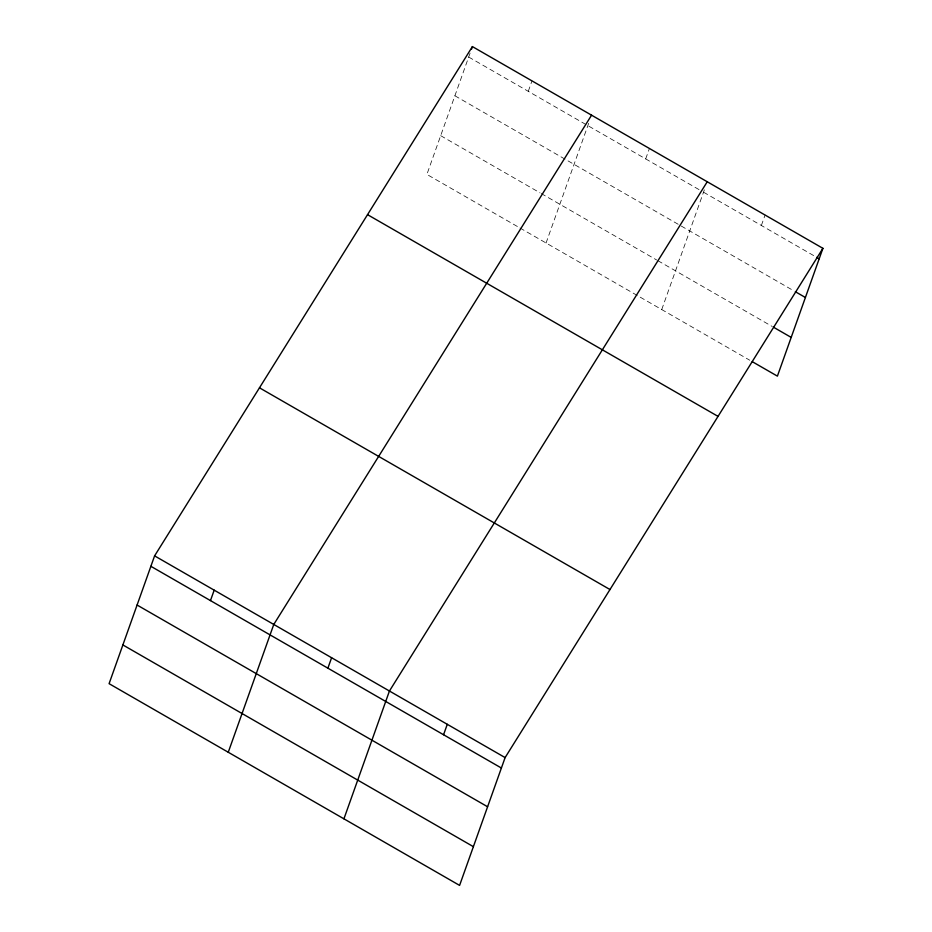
<?xml version="1.0" encoding="UTF-8"?>
<svg xmlns="http://www.w3.org/2000/svg" width="932" height="932" viewBox="0 0 932 932"><rect width="100%" height="100%" fill="white"/><g stroke="black" fill="none" stroke-linecap="round" stroke-linejoin="round"><path stroke-width="0.7" stroke-dasharray="4.66 3.5" d="M470.077 53.124L426.891 174.412L518.751 227.28M528.269 91.336L531.986 80.898M546.059 242.996L588.791 123.012M645.69 158.906L649.406 148.468M661.732 309.564L704.452 189.592M761.362 225.486L765.079 215.047M468.68 57.038L699.757 190.023M703.532 192.202L815.418 256.591M454.898 95.775L794.087 290.982M440.685 135.676L539.989 192.831M541.236 193.553L656.664 259.981M657.922 260.704L772.337 326.55M519.998 227.99L749.747 360.218"/><path stroke-width="1.4" d="M154.595 555.868L109.091 683.669L459.593 885.4L505.109 757.588L822.909 248.331L472.408 46.6L154.595 555.868L505.109 757.588M210.469 600.592L214.185 590.154M471.476 49.21L472.408 46.6M228.258 752.264L273.775 624.452L591.575 115.184M327.889 668.174L331.606 657.736M343.931 818.832L389.436 691.02L707.248 181.752M443.562 734.742L447.278 724.304M822.909 248.331L777.404 376.132L752.252 361.663M816.677 257.314L819.193 258.77M795.346 291.704L805.399 297.494M773.595 327.272L791.198 337.407M367.523 214.651L718.036 416.383M259.469 387.805L609.982 589.537M150.879 566.307L501.393 768.026M137.086 605.031L487.599 806.763M122.884 644.944L473.386 846.664"/></g></svg>
